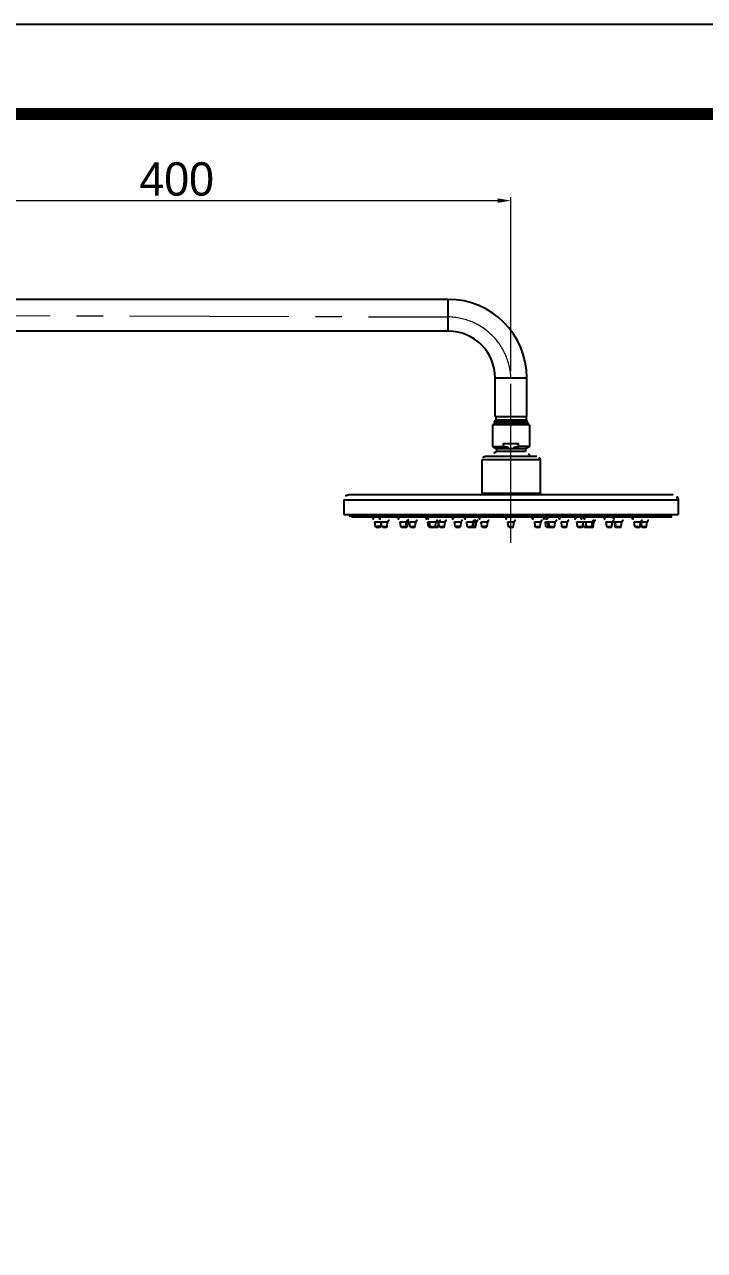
# Model space of a CAD drawing. Extents: x 16296660632 to 16296678186, y -37409619871 to -37409616409.
# Drawn here: x 16296677017 to 16296677424, y -37409617143 to -37409616409 of the extents above; entities that cross this region are included whole.
import ezdxf

# ---------------------------------------------------------------- set-up
doc = ezdxf.new("R2010")
doc.units = 0
doc.header["$LTSCALE"] = 10
doc.header["$MEASUREMENT"] = 0
doc.header["$PDMODE"] = 3
doc.header["$PDSIZE"] = -10
doc.linetypes.add('CENTER2', pattern=[28.575, 19.05, -3.175, 3.175, -3.175])
doc.layers.get('0').update_dxf_attribs({"linetype": 'CONTINUOUS'})
doc.layers.get('DEFPOINTS').update_dxf_attribs({"linetype": 'CONTINUOUS'})
doc.layers.add('Cneter', color=1, linetype='CENTER2', lineweight=13)
doc.styles.add('Daelim Dimension', font='')
doc.styles.get('Daelim Dimension').set_extended_font_data('나눔고딕')
doc.dimstyles.new('DEFAULT', dxfattribs={"dimscale": 2, "dimtxt": 2, "dimasz": 2, "dimexe": 0, "dimexo": 2, "dimgap": 1, "dimtad": 1, "dimdec": 1, "dimzin": 9, "dimdsep": 46, "dimtxsty": 'Daelim Dimension', "dimcen": 0.5, "dimclrd": 252, "dimclre": 252, "dimclrt": 3, "dimadec": 1, "dimazin": 0, "dimtfac": 1, "dimtdec": 1, "dimtix": 1, "dimtmove": 0, "dimatfit": 3, "dimfxl": 1, "dimtolj": 1, "dimtzin": 1, "dimlwd": 9, "dimlwe": 9, "dimarcsym": 0})

# ---------------------------------------------------------------- blocks, each defined once
blk = doc.blocks.new('*D3')
at = {"color": 5, "lineweight": 9, "ltscale": 0.5, "transparency": 16777216}
for p, q in [((16296676908.0445, -37409616608.005272), (16296676908.0445, -37409616512.349937)), ((16296676916.0445, -37409616514.349937), (16296677300.0445, -37409616514.349937)), ((16296677308.0445, -37409616616.513191), (16296677308.0445, -37409616512.349937))]:
    blk.add_line(p, q, dxfattribs=at)
at = {"color": 5, "ltscale": 0.5, "transparency": 16777216}
for points in [[(16296676916.0445, -37409616513.016602), (16296676916.0445, -37409616515.683273), (16296676908.0445, -37409616514.349937)], [(16296677300.0445, -37409616513.016602), (16296677300.0445, -37409616515.683273), (16296677308.0445, -37409616514.349937)]]:
    blk.add_solid(points, dxfattribs=at)
at = {"layer": 'DEFPOINTS', "color": 0, "ltscale": 0.5, "transparency": 16777216}
for p in [(16296677308.0445, -37409616514.349937), (16296676908.0445, -37409616612.005272), (16296677308.0445, -37409616620.513191)]:
    blk.add_point(p, dxfattribs=at)
at = {"color": 7, "ltscale": 0.5, "transparency": 16777216, "insert": (16296677108.0445, -37409616501.534477), "char_height": 20, "attachment_point": 5, "style": 'Daelim Dimension'}
blk.add_mtext('\\A1;400', dxfattribs=at)

msp = doc.modelspace()

# ---------------------------------------------------------------- linework, layer by layer
at = {"ltscale": 0.5}
for p, q in [((16296677270.5445, -37409616573.505272), (16296676937.0445, -37409616573.505272)), ((16296677270.5445, -37409616592.505272), (16296677270.5445, -37409616573.505272)), ((16296677270.5445, -37409616592.505272), (16296676937.0445, -37409616592.505272)), ((16296677298.5445, -37409616620.505272), (16296677317.5445, -37409616620.505272)), ((16296677298.5445, -37409616643.555267), (16296677298.5445, -37409616620.505272)), ((16296677317.5445, -37409616643.555267), (16296677317.5445, -37409616620.505272)), ((16296677298.66717, -37409616645.93261), (16296677297.83814, -37409616646.761627)), ((16296677297.83814, -37409616646.761627), (16296677297.84136, -37409616646.770447)), ((16296677297.84136, -37409616646.770447), (16296677298.80682, -37409616647.328583)), ((16296677298.5445, -37409616643.555267), (16296677317.5445, -37409616643.555267)), ((16296677298.667139, -37409616645.932632), (16296677298.71629, -37409616645.896637)), ((16296677298.80682, -37409616645.844292), (16296677298.71629, -37409616645.896637)), ((16296677298.806881, -37409616645.844261), (16296677298.953859, -37409616645.806236)), ((16296677298.89234, -37409616645.707443), (16296677298.89226, -37409616645.707573)), ((16296677299.0445, -37409616645.555267), (16296677298.89234, -37409616645.707443)), ((16296677299.0445, -37409616645.555267), (16296677298.89234, -37409616645.707443)), ((16296677299.0445, -37409616643.555267), (16296677299.0445, -37409616645.555267)), ((16296677299.0445, -37409616645.555267), (16296677317.0445, -37409616645.555267)), ((16296677317.0445, -37409616643.555267), (16296677317.0445, -37409616645.555267)), ((16296677317.0445, -37409616645.555267), (16296677317.68029, -37409616646.191063)), ((16296677317.0445, -37409616645.555267), (16296677317.68029, -37409616646.191063)), ((16296677317.28219, -37409616646.428589), (16296677317.676889, -37409616646.200394)), ((16296677318.282511, -37409616647.322594), (16296677317.28219, -37409616646.744293)), ((16296677317.68029, -37409616646.191063), (16296677317.676889, -37409616646.200394)), ((16296677297.0445, -37409616648.555267), (16296677297.0445, -37409616661.555267)), ((16296677319.04447, -37409616648.555267), (16296677297.04454, -37409616648.555267)), ((16296677297.7945, -37409616648.236443), (16296677297.80649, -37409616648.22258)), ((16296677297.7945, -37409616648.236443), (16296677297.7945, -37409616648.536438)), ((16296677297.7945, -37409616648.236443), (16296677297.7945, -37409616648.536438)), ((16296677297.794809, -37409616648.534233), (16296677297.7945, -37409616648.536438)), ((16296677298.80682, -37409616647.644287), (16296677297.80649, -37409616648.22258)), ((16296677317.28219, -37409616648.228577), (16296677318.282511, -37409616647.650299)), ((16296677318.2945, -37409616647.336441), (16296677318.282511, -37409616647.322594)), ((16296677318.2945, -37409616647.636436), (16296677318.282511, -37409616647.650299)), ((16296677318.2945, -37409616647.336441), (16296677318.2945, -37409616647.636436)), ((16296677319.0445, -37409616648.555267), (16296677319.0445, -37409616661.555267)), ((16296677303.461929, -37409616659.755272), (16296677312.627081, -37409616659.755272)), ((16296677303.461929, -37409616659.755272), (16296677303.461929, -37409616661.555267)), ((16296677312.627081, -37409616661.555267), (16296677312.627081, -37409616659.755272)), ((16296677323.5445, -37409616667.555267), (16296677292.5445, -37409616667.555267)), ((16296677297.0445, -37409616661.555267), (16296677299.2945, -37409616663.055267)), ((16296677297.0445, -37409616661.555267), (16296677303.461929, -37409616661.555267)), ((16296677316.7945, -37409616663.055267), (16296677299.2945, -37409616663.055267)), ((16296677299.2945, -37409616663.055267), (16296677299.2945, -37409616664.555267)), ((16296677316.7945, -37409616664.555267), (16296677299.2945, -37409616664.555267)), ((16296677319.0445, -37409616661.555267), (16296677312.627081, -37409616661.555267)), ((16296677319.0445, -37409616661.555267), (16296677316.7945, -37409616663.055267)), ((16296677316.7945, -37409616663.055267), (16296677316.7945, -37409616664.555267)), ((16296677325.5445, -37409616669.555267), (16296677290.5445, -37409616669.555267)), ((16296677290.5445, -37409616669.555267), (16296677290.5445, -37409616689.555267)), ((16296677325.5445, -37409616669.555267), (16296677325.5445, -37409616689.555267)), ((16296677405.0445, -37409616690.555267), (16296677211.0445, -37409616690.555267)), ((16296677290.5445, -37409616689.555267), (16296677325.5445, -37409616689.555267)), ((16296677208.0445, -37409616693.555267), (16296677408.0445, -37409616693.555267)), ((16296677208.0445, -37409616693.555267), (16296677208.0445, -37409616702.35527)), ((16296677408.0445, -37409616693.555267), (16296677408.0445, -37409616702.35527)), ((16296677208.04534, -37409616702.35527), (16296677408.043671, -37409616702.35527)), ((16296677211.5445, -37409616702.35527), (16296677211.5445, -37409616702.85527)), ((16296677211.5445, -37409616702.85527), (16296677404.5445, -37409616702.85527)), ((16296677403.5445, -37409616703.85527), (16296677212.5445, -37409616703.85527)), ((16296677404.5445, -37409616702.35527), (16296677404.5445, -37409616702.85527)), ((16296677226.912279, -37409616709.41729), (16296677226.56703, -37409616706.655273)), ((16296677226.56703, -37409616706.655273), (16296677230.367029, -37409616706.655273)), ((16296677230.02178, -37409616709.41729), (16296677226.912279, -37409616709.41729)), ((16296677227.408421, -37409616709.85527), (16296677229.52564, -37409616709.85527)), ((16296677230.367029, -37409616706.655273), (16296677230.02178, -37409616709.41729)), ((16296677230.807079, -37409616709.41729), (16296677230.46183, -37409616706.655273)), ((16296677230.46183, -37409616706.655273), (16296677234.261829, -37409616706.655273)), ((16296677230.807079, -37409616709.41729), (16296677233.91658, -37409616709.41729)), ((16296677231.30345, -37409616709.85527), (16296677233.42021, -37409616709.85527)), ((16296677233.91658, -37409616709.41729), (16296677234.261829, -37409616706.655273)), ((16296677242.110229, -37409616709.41729), (16296677241.76498, -37409616706.655273)), ((16296677241.76498, -37409616706.655273), (16296677246.28253, -37409616706.655273)), ((16296677242.110229, -37409616709.41729), (16296677245.937269, -37409616709.41729)), ((16296677242.607019, -37409616709.85527), (16296677244.722931, -37409616709.85527)), ((16296677244.78314, -37409616709.85527), (16296677245.441139, -37409616709.85527)), ((16296677245.219721, -37409616709.41729), (16296677245.56498, -37409616706.655273)), ((16296677246.28253, -37409616706.655273), (16296677245.937269, -37409616709.41729)), ((16296677247.673759, -37409616709.41729), (16296677247.32851, -37409616706.655273)), ((16296677247.32851, -37409616706.655273), (16296677251.12851, -37409616706.655273)), ((16296677247.673759, -37409616709.41729), (16296677250.783251, -37409616709.41729)), ((16296677248.169901, -37409616709.85527), (16296677250.287121, -37409616709.85527)), ((16296677250.783251, -37409616709.41729), (16296677251.12851, -37409616706.655273)), ((16296677258.743271, -37409616709.41729), (16296677258.39802, -37409616706.655273)), ((16296677258.39802, -37409616706.655273), (16296677268.594839, -37409616706.655273)), ((16296677258.743271, -37409616709.41729), (16296677264.583441, -37409616709.41729)), ((16296677259.23941, -37409616709.85527), (16296677264.087299, -37409616709.85527)), ((16296677259.71529, -37409616709.41729), (16296677259.370041, -37409616706.655273)), ((16296677262.824789, -37409616709.41729), (16296677263.17004, -37409616706.655273)), ((16296677264.583441, -37409616709.41729), (16296677264.92869, -37409616706.655273)), ((16296677265.140091, -37409616709.41729), (16296677264.861759, -37409616707.190666)), ((16296677265.140091, -37409616709.41729), (16296677268.24958, -37409616709.41729)), ((16296677265.63669, -37409616709.85527), (16296677267.752991, -37409616709.85527)), ((16296677268.24958, -37409616709.41729), (16296677268.594839, -37409616706.655273)), ((16296677274.65877, -37409616709.41729), (16296677274.313511, -37409616706.655273)), ((16296677274.313511, -37409616706.655273), (16296677278.11352, -37409616706.655273)), ((16296677277.768259, -37409616709.41729), (16296677274.65877, -37409616709.41729)), ((16296677275.154909, -37409616709.85527), (16296677277.27212, -37409616709.85527)), ((16296677278.11352, -37409616706.655273), (16296677277.768259, -37409616709.41729)), ((16296677281.89896, -37409616709.41729), (16296677281.553711, -37409616706.655273)), ((16296677281.553711, -37409616706.655273), (16296677287.4366, -37409616706.655273)), ((16296677281.89896, -37409616709.41729), (16296677287.091339, -37409616709.41729)), ((16296677282.39537, -37409616709.85527), (16296677286.595209, -37409616709.85527)), ((16296677285.008459, -37409616709.41729), (16296677285.35371, -37409616706.655273)), ((16296677285.23687, -37409616709.41729), (16296677285.582121, -37409616706.655273)), ((16296677285.726009, -37409616709.41729), (16296677286.07126, -37409616706.655273)), ((16296677287.091339, -37409616709.41729), (16296677287.4366, -37409616706.655273)), ((16296677290.574261, -37409616709.41729), (16296677290.22901, -37409616706.655273)), ((16296677290.22901, -37409616706.655273), (16296677294.029011, -37409616706.655273)), ((16296677293.68376, -37409616709.41729), (16296677290.574261, -37409616709.41729)), ((16296677291.0704, -37409616709.85527), (16296677293.18762, -37409616709.85527)), ((16296677294.029011, -37409616706.655273), (16296677293.68376, -37409616709.41729)), ((16296677306.489759, -37409616709.41729), (16296677306.144501, -37409616706.655273)), ((16296677306.144501, -37409616706.655273), (16296677309.9445, -37409616706.655273)), ((16296677306.489759, -37409616709.41729), (16296677309.599251, -37409616709.41729)), ((16296677306.98592, -37409616709.85527), (16296677309.103109, -37409616709.85527)), ((16296677309.599251, -37409616709.41729), (16296677309.9445, -37409616706.655273)), ((16296677322.059999, -37409616706.655273), (16296677322.405251, -37409616709.41729)), ((16296677322.059999, -37409616706.655273), (16296677325.860001, -37409616706.655273)), ((16296677322.405251, -37409616709.41729), (16296677325.51475, -37409616709.41729)), ((16296677322.90139, -37409616709.85527), (16296677325.01861, -37409616709.85527)), ((16296677325.51475, -37409616709.41729), (16296677325.860001, -37409616706.655273)), ((16296677328.99766, -37409616709.41729), (16296677328.652411, -37409616706.655273)), ((16296677328.652411, -37409616706.655273), (16296677334.535299, -37409616706.655273)), ((16296677328.99766, -37409616709.41729), (16296677334.190041, -37409616709.41729)), ((16296677329.493799, -37409616709.85527), (16296677333.69352, -37409616709.85527)), ((16296677330.363001, -37409616709.41729), (16296677330.01775, -37409616706.655273)), ((16296677330.85214, -37409616709.41729), (16296677330.506889, -37409616706.655273)), ((16296677331.080549, -37409616709.41729), (16296677330.735291, -37409616706.655273)), ((16296677334.190041, -37409616709.41729), (16296677334.535299, -37409616706.655273)), ((16296677337.975491, -37409616706.655273), (16296677338.32074, -37409616709.41729)), ((16296677337.975491, -37409616706.655273), (16296677341.77549, -37409616706.655273)), ((16296677338.32074, -37409616709.41729), (16296677341.430241, -37409616709.41729)), ((16296677338.816879, -37409616709.85527), (16296677340.934099, -37409616709.85527)), ((16296677341.430241, -37409616709.41729), (16296677341.77549, -37409616706.655273)), ((16296677347.83942, -37409616709.41729), (16296677347.494169, -37409616706.655273)), ((16296677347.494169, -37409616706.655273), (16296677357.69099, -37409616706.655273)), ((16296677347.83942, -37409616709.41729), (16296677350.948919, -37409616709.41729)), ((16296677348.33589, -37409616709.85527), (16296677350.45245, -37409616709.85527)), ((16296677350.948919, -37409616709.41729), (16296677351.227249, -37409616707.190666)), ((16296677351.505569, -37409616709.41729), (16296677351.16032, -37409616706.655273)), ((16296677351.505569, -37409616709.41729), (16296677357.34573, -37409616709.41729)), ((16296677352.00173, -37409616709.85527), (16296677356.8496, -37409616709.85527)), ((16296677353.264219, -37409616709.41729), (16296677352.91897, -37409616706.655273)), ((16296677356.37372, -37409616709.41729), (16296677356.718969, -37409616706.655273)), ((16296677357.34573, -37409616709.41729), (16296677357.69099, -37409616706.655273)), ((16296677365.30575, -37409616709.41729), (16296677364.960501, -37409616706.655273)), ((16296677364.960501, -37409616706.655273), (16296677368.7605, -37409616706.655273)), ((16296677365.30575, -37409616709.41729), (16296677368.415251, -37409616709.41729)), ((16296677365.801901, -37409616709.85527), (16296677367.9191, -37409616709.85527)), ((16296677368.415251, -37409616709.41729), (16296677368.7605, -37409616706.655273)), ((16296677369.80648, -37409616706.655273), (16296677370.15173, -37409616709.41729)), ((16296677369.80648, -37409616706.655273), (16296677374.32403, -37409616706.655273)), ((16296677370.15173, -37409616709.41729), (16296677373.978781, -37409616709.41729)), ((16296677370.86928, -37409616709.41729), (16296677370.524031, -37409616706.655273)), ((16296677370.647869, -37409616709.85527), (16296677373.482161, -37409616709.85527)), ((16296677373.978781, -37409616709.41729), (16296677374.32403, -37409616706.655273)), ((16296677382.17243, -37409616709.41729), (16296677381.827181, -37409616706.655273)), ((16296677381.827181, -37409616706.655273), (16296677385.62718, -37409616706.655273)), ((16296677382.17243, -37409616709.41729), (16296677385.281931, -37409616709.41729)), ((16296677382.668871, -37409616709.85527), (16296677384.78549, -37409616709.85527)), ((16296677385.281931, -37409616709.41729), (16296677385.62718, -37409616706.655273)), ((16296677385.721979, -37409616706.655273), (16296677386.06723, -37409616709.41729)), ((16296677385.721979, -37409616706.655273), (16296677389.521971, -37409616706.655273)), ((16296677386.06723, -37409616709.41729), (16296677389.17672, -37409616709.41729)), ((16296677386.56337, -37409616709.85527), (16296677388.68058, -37409616709.85527)), ((16296677389.17672, -37409616709.41729), (16296677389.521971, -37409616706.655273))]:
    msp.add_line(p, q, dxfattribs=at)
msp.add_lwpolyline([(16296675034.855539, -37409618717.603394), (16296678185.69553, -37409618717.603394), (16296678185.69553, -37409616408.923378), (16296675034.855539, -37409616408.923378)], close=True, dxfattribs=at)
at = {"color": 5, "linetype": 'ByBlock', "lineweight": 200, "const_width": 7.26}
msp.add_lwpolyline([(16296675085.52157, -37409618618.747757), (16296678134.721569, -37409618618.747757), (16296678134.721569, -37409616462.527771), (16296675085.52157, -37409616462.527771)], close=True, dxfattribs=at)
at = {"ltscale": 0.5}
for points in [[(16296677298.892269, -37409616645.707573), (16296677298.87224, -37409616645.772377), (16296677298.829611, -37409616645.827721), (16296677298.806881, -37409616645.844261)], [(16296677317.282129, -37409616646.744263), (16296677317.259399, -37409616646.727722), (16296677317.216761, -37409616646.672379), (16296677317.195971, -37409616646.573196), (16296677317.227909, -37409616646.481483), (16296677317.267229, -37409616646.438698), (16296677317.2822, -37409616646.428581)], [(16296677298.80681, -37409616647.328583), (16296677298.821779, -37409616647.338699), (16296677298.861099, -37409616647.381477), (16296677298.89304, -37409616647.473198), (16296677298.87224, -37409616647.57238), (16296677298.829611, -37409616647.627724), (16296677298.806881, -37409616647.644257)], [(16296677317.282129, -37409616648.544273), (16296677317.259399, -37409616648.527718), (16296677317.216761, -37409616648.472366), (16296677317.195971, -37409616648.373199), (16296677317.227909, -37409616648.281479), (16296677317.267229, -37409616648.238701), (16296677317.2822, -37409616648.228577)]]:
    msp.add_lwpolyline(points, dxfattribs=at)
for centre, radius, start, end in [((16296677270.5445, -37409616620.505272), 47, 0, 90), ((16296677270.5445, -37409616620.505272), 28, 0, 90), ((16296677299.15958, -37409616658.037811), 9.630148, 95.287304336, 95.738430786), ((16296677292.5445, -37409616669.555267), 2, 90, 180), ((16296677302.626949, -37409616670.37043), 6.702337, 119.815475285, 155.163599705), ((16296677313.462061, -37409616670.37043), 6.702337, 24.836400295, 60.184524715), ((16296677323.5445, -37409616669.555267), 2, 0, 90), ((16296677211.0445, -37409616693.555267), 3, 90, 180), ((16296677289.5445, -37409616689.555267), 1, 270, 0), ((16296677326.5445, -37409616689.555267), 1, 180, 270), ((16296677405.0445, -37409616693.555267), 3, 0, 90), ((16296677212.5445, -37409616702.85527), 1, 180, 270), ((16296677229.580669, -37409616703.85527), 4.113636, 180, 222.895491975), ((16296677233.47547, -37409616703.85527), 4.113636, 180, 222.895491975), ((16296677231.24819, -37409616703.85527), 4.113636, 317.104508025, 0), ((16296677244.77861, -37409616703.85527), 4.113636, 180, 222.895491975), ((16296677242.55134, -37409616703.85527), 4.113636, 317.104508025, 0), ((16296677250.34214, -37409616703.85527), 4.113636, 197.76643762, 222.895491975), ((16296677248.11487, -37409616703.85527), 4.113636, 317.104508025, 0), ((16296677261.411659, -37409616703.85527), 4.113636, 180, 222.895491975), ((16296677262.38368, -37409616703.85527), 4.113636, 180, 222.895491975), ((16296677260.156401, -37409616703.85527), 4.113636, 317.104508025, 0), ((16296677261.915051, -37409616703.85527), 4.113636, 317.104508025, 0), ((16296677265.5812, -37409616703.85527), 4.113636, 317.104508025, 0), ((16296677277.32715, -37409616703.85527), 4.113636, 180, 222.895491975), ((16296677275.09988, -37409616703.85527), 4.113636, 317.104508025, 0), ((16296677284.56735, -37409616703.85527), 4.113636, 180, 222.895491975), ((16296677282.34008, -37409616703.85527), 4.113636, 317.104508025, 0), ((16296677282.56848, -37409616703.85527), 4.113636, 317.104508025, 0), ((16296677283.057631, -37409616703.85527), 4.113636, 317.104508025, 0), ((16296677284.42296, -37409616703.85527), 4.113636, 317.104508025, 0), ((16296677293.242649, -37409616703.85527), 4.113636, 180, 222.895491975), ((16296677291.015369, -37409616703.85527), 4.113636, 317.104508025, 0), ((16296677309.15814, -37409616703.85527), 4.113636, 180, 222.895491975), ((16296677306.93087, -37409616703.85527), 4.113636, 317.104508025, 0), ((16296677325.073641, -37409616703.85527), 4.113636, 180, 222.895491975), ((16296677322.846359, -37409616703.85527), 4.113636, 317.104508025, 0), ((16296677331.66605, -37409616703.85527), 4.113636, 180, 222.895491975), ((16296677333.03138, -37409616703.85527), 4.113636, 180, 222.895491975), ((16296677333.520519, -37409616703.85527), 4.113636, 180, 222.895491975), ((16296677333.74893, -37409616703.85527), 4.113636, 180, 222.895491975), ((16296677331.52166, -37409616703.85527), 4.113636, 317.104508025, 0), ((16296677340.98913, -37409616703.85527), 4.113636, 180, 222.895491975), ((16296677338.76186, -37409616703.85527), 4.113636, 317.104508025, 0), ((16296677350.507811, -37409616703.85527), 4.113636, 180, 222.895491975), ((16296677354.17396, -37409616703.85527), 4.113636, 180, 222.895491975), ((16296677355.9326, -37409616703.85527), 4.113636, 180, 222.895491975), ((16296677353.70533, -37409616703.85527), 4.113636, 317.104508025, 0), ((16296677354.677349, -37409616703.85527), 4.113636, 317.104508025, 0), ((16296677367.97414, -37409616703.85527), 4.113636, 180, 222.895491975), ((16296677365.746861, -37409616703.85527), 4.113636, 317.104508025, 342.23356238), ((16296677373.53767, -37409616703.85527), 4.113636, 180, 222.895491975), ((16296677371.31039, -37409616703.85527), 4.113636, 317.104508025, 0), ((16296677384.840811, -37409616703.85527), 4.113636, 180, 222.895491975), ((16296677382.613541, -37409616703.85527), 4.113636, 317.104508025, 0), ((16296677386.508341, -37409616703.85527), 4.113636, 317.104508025, 0), ((16296677403.5445, -37409616702.85527), 1, 270, 0), ((16296677227.408421, -37409616709.35527), 0.5, 187.124813025, 270), ((16296677229.52564, -37409616709.35527), 0.5, 270, 352.875186975), ((16296677227.353399, -37409616703.85527), 4.113636, 317.104508025, 317.877759843), ((16296677231.303221, -37409616709.35527), 0.5, 187.124813025, 270), ((16296677233.420441, -37409616709.35527), 0.5, 270, 352.875186975), ((16296677242.606371, -37409616709.35527), 0.5, 187.124813025, 270), ((16296677244.723591, -37409616709.35527), 0.5, 270, 352.875186975), ((16296677245.441139, -37409616709.35527), 0.5, 270, 352.875186975), ((16296677243.26889, -37409616703.85527), 4.113636, 317.104508025, 329.605987769), ((16296677248.169901, -37409616709.35527), 0.5, 187.124813025, 270), ((16296677250.287121, -37409616709.35527), 0.5, 270, 352.875186975), ((16296677259.23941, -37409616709.35527), 0.5, 187.124813025, 270), ((16296677260.21143, -37409616709.35527), 0.5, 187.124813025, 270), ((16296677262.32865, -37409616709.35527), 0.5, 270, 352.875186975), ((16296677264.087299, -37409616709.35527), 0.5, 270, 352.875186975), ((16296677265.63623, -37409616709.35527), 0.5, 187.124813025, 270), ((16296677267.753441, -37409616709.35527), 0.5, 270, 352.875186975), ((16296677275.154909, -37409616709.35527), 0.5, 187.124813025, 270), ((16296677277.27212, -37409616709.35527), 0.5, 270, 352.875186975), ((16296677282.3951, -37409616709.35527), 0.5, 187.124813025, 270), ((16296677284.51232, -37409616709.35527), 0.5, 270, 352.875186975), ((16296677284.74073, -37409616709.35527), 0.5, 270, 352.875186975), ((16296677285.22987, -37409616709.35527), 0.5, 270, 352.875186975), ((16296677286.595209, -37409616709.35527), 0.5, 270, 352.875186975), ((16296677291.0704, -37409616709.35527), 0.5, 187.124813025, 270), ((16296677293.18762, -37409616709.35527), 0.5, 270, 352.875186975), ((16296677306.985901, -37409616709.35527), 0.5, 187.124813025, 270), ((16296677309.103109, -37409616709.35527), 0.5, 270, 352.875186975), ((16296677322.90139, -37409616709.35527), 0.5, 187.124813025, 270), ((16296677325.01861, -37409616709.35527), 0.5, 270, 352.875186975), ((16296677329.493799, -37409616709.35527), 0.5, 187.124813025, 270), ((16296677330.85914, -37409616709.35527), 0.5, 187.124813025, 270), ((16296677331.34828, -37409616709.35527), 0.5, 187.124813025, 270), ((16296677331.576679, -37409616709.35527), 0.5, 187.124813025, 270), ((16296677333.693899, -37409616709.35527), 0.5, 270, 352.875186975), ((16296677338.816879, -37409616709.35527), 0.5, 187.124813025, 270), ((16296677340.934099, -37409616709.35527), 0.5, 270, 352.875186975), ((16296677348.33556, -37409616709.35527), 0.5, 187.124813025, 270), ((16296677350.45278, -37409616709.35527), 0.5, 270, 352.875186975), ((16296677352.001711, -37409616709.35527), 0.5, 187.124813025, 270), ((16296677353.760361, -37409616709.35527), 0.5, 187.124813025, 270), ((16296677355.877581, -37409616709.35527), 0.5, 270, 352.875186975), ((16296677356.8496, -37409616709.35527), 0.5, 270, 352.875186975), ((16296677365.801889, -37409616709.35527), 0.5, 187.124813025, 270), ((16296677367.919109, -37409616709.35527), 0.5, 270, 352.875186975), ((16296677372.82012, -37409616703.85527), 4.113636, 210.394012231, 222.895491975), ((16296677370.647869, -37409616709.35527), 0.5, 187.124813025, 270), ((16296677371.365419, -37409616709.35527), 0.5, 187.124813025, 270), ((16296677373.482639, -37409616709.35527), 0.5, 270, 352.875186975), ((16296677382.66857, -37409616709.35527), 0.5, 187.124813025, 270), ((16296677384.785789, -37409616709.35527), 0.5, 270, 352.875186975), ((16296677388.735609, -37409616703.85527), 4.113636, 222.122240157, 222.895491975), ((16296677386.56337, -37409616709.35527), 0.5, 187.124813025, 270), ((16296677388.68058, -37409616709.35527), 0.5, 270, 352.875186975)]:
    msp.add_arc(centre, radius, start, end, dxfattribs=at)
for points, knots in [([(16296677317.60886, -37409616646.216843), (16296677317.55624, -37409616646.224892), (16296677317.4212, -37409616646.237587), (16296677317.175779, -37409616646.254333), (16296677316.845591, -37409616646.271049), (16296677316.433941, -37409616646.288094), (16296677315.944651, -37409616646.305161), (16296677315.150999, -37409616646.329323), (16296677314.00469, -37409616646.358467), (16296677312.47472, -37409616646.392067), (16296677310.780279, -37409616646.425667), (16296677308.982229, -37409616646.459259), (16296677307.144449, -37409616646.49276), (16296677305.331591, -37409616646.526138), (16296677303.86528, -37409616646.554367), (16296677302.751869, -37409616646.57724), (16296677301.97859, -37409616646.594002), (16296677301.25622, -37409616646.610718), (16296677300.590879, -37409616646.62738), (16296677299.988159, -37409616646.643997), (16296677299.4531, -37409616646.660538), (16296677298.99012, -37409616646.676987), (16296677298.65118, -37409616646.691261), (16296677298.41889, -37409616646.702927), (16296677298.27463, -37409616646.711182), (16296677298.150801, -37409616646.719391), (16296677298.04763, -37409616646.727531), (16296677297.96533, -37409616646.735619), (16296677297.909861, -37409616646.742691), (16296677297.876129, -37409616646.748703), (16296677297.858589, -37409616646.752693), (16296677297.848909, -37409616646.755798), (16296677297.83814, -37409616646.761627)], [0, 0, 0, 0, 0.0080769517, 0.0205568859, 0.0373260164, 0.0582272685, 0.0830626016, 0.1115991724, 0.1786861162, 0.2570219613, 0.3437629441, 0.4357948542, 0.5298478423, 0.622614723, 0.7108664331, 0.7523393426, 0.7915636982, 0.8282061658, 0.8619573211, 0.892532595, 0.9196778578, 0.9431691233, 0.9628132746, 0.9711429325, 0.9784539129, 0.9847333086, 0.9899696698, 0.9941531177, 0.9972798937, 0.9984475508, 0.9993529047, 1, 1, 1, 1]), ([(16296677298.71629, -37409616645.896637), (16296677298.721769, -37409616645.893463), (16296677298.746679, -37409616645.87986), (16296677298.772659, -37409616645.868309), (16296677298.793079, -37409616645.860023)], [0, 0, 0, 0, 0.2232252025, 1, 1, 1, 1]), ([(16296677298.793079, -37409616645.860023), (16296677298.8046, -37409616645.855339), (16296677298.857401, -37409616645.835098), (16296677298.911461, -37409616645.818314), (16296677298.953859, -37409616645.806236)], [0, 0, 0, 0, 0.2200439825, 1, 1, 1, 1]), ([(16296677298.80681, -37409616647.328583), (16296677298.80125, -37409616647.325363), (16296677298.79151, -37409616647.318977), (16296677298.795191, -37409616647.30603), (16296677298.803869, -37409616647.299263), (16296677298.81702, -37409616647.292397), (16296677298.83572, -37409616647.285599), (16296677298.8598, -37409616647.278687), (16296677298.88941, -37409616647.271767), (16296677298.92449, -37409616647.264809), (16296677298.98213, -37409616647.254913), (16296677299.06785, -37409616647.242859), (16296677299.186939, -37409616647.229019), (16296677299.32736, -37409616647.215118), (16296677299.48876, -37409616647.201187), (16296677299.670771, -37409616647.187233), (16296677299.87295, -37409616647.173248), (16296677300.18136, -37409616647.153801), (16296677300.61327, -37409616647.12986), (16296677301.184231, -37409616647.102074), (16296677301.821251, -37409616647.074203), (16296677302.5182, -37409616647.04631), (16296677303.26837, -37409616647.018379), (16296677304.064529, -37409616646.990433), (16296677304.89901, -37409616646.962463), (16296677306.0648, -37409616646.924744), (16296677307.55545, -37409616646.878304), (16296677309.34396, -37409616646.823112), (16296677311.08255, -37409616646.76799), (16296677312.46957, -37409616646.721008), (16296677313.504311, -37409616646.682716), (16296677314.206409, -37409616646.654823), (16296677314.849171, -37409616646.626953), (16296677315.42642, -37409616646.599152), (16296677315.932581, -37409616646.571449), (16296677316.36281, -37409616646.543869), (16296677316.671841, -37409616646.519836), (16296677316.87796, -37409616646.499992), (16296677317.00099, -37409616646.486153), (16296677317.10244, -37409616646.472366), (16296677317.18227, -37409616646.458817), (16296677317.24004, -37409616646.445396), (16296677317.271179, -37409616646.434937), (16296677317.28219, -37409616646.428589)], [0, 0, 0, 0, 0.0010386123, 0.0014294956, 0.001977332, 0.0027695341, 0.0038348946, 0.0051841944, 0.0068218547, 0.0087498019, 0.0109687655, 0.016279464, 0.0227476883, 0.0303597408, 0.039100248, 0.0489495535, 0.0598836696, 0.0718779823, 0.0989297537, 0.1298472551, 0.1643336681, 0.2020588554, 0.2426607354, 0.2857483533, 0.3309078429, 0.3777050849, 0.4743996157, 0.5721200593, 0.6671148065, 0.7557372765, 0.79658278, 0.8345863937, 0.8693837331, 0.9006401628, 0.9280564377, 0.9513720876, 0.9703660913, 0.9781860238, 0.9848639384, 0.9903875234, 0.9947472552, 0.9979440089, 1, 1, 1, 1]), ([(16296677298.806881, -37409616647.644257), (16296677298.8179, -37409616647.637901), (16296677298.84907, -37409616647.627457), (16296677298.906891, -37409616647.614029), (16296677298.986759, -37409616647.600479), (16296677299.088249, -37409616647.5867), (16296677299.211321, -37409616647.572861), (16296677299.4175, -37409616647.553009), (16296677299.726589, -37409616647.528976), (16296677300.156879, -37409616647.501404), (16296677300.663099, -37409616647.473701), (16296677301.240391, -37409616647.4459), (16296677301.88319, -37409616647.418053), (16296677302.585329, -37409616647.390137), (16296677303.62009, -37409616647.351852), (16296677305.007111, -37409616647.304871), (16296677306.74568, -37409616647.249748), (16296677308.534149, -37409616647.194572), (16296677310.02474, -37409616647.148117), (16296677311.190479, -37409616647.110397), (16296677312.024929, -37409616647.082443), (16296677312.821039, -37409616647.054489), (16296677313.571159, -37409616647.026558), (16296677314.268061, -37409616646.998657), (16296677314.905041, -37409616646.97081), (16296677315.47595, -37409616646.943008), (16296677315.907829, -37409616646.919067), (16296677316.216209, -37409616646.89962), (16296677316.418369, -37409616646.885643), (16296677316.600361, -37409616646.871681), (16296677316.76174, -37409616646.85775), (16296677316.90214, -37409616646.843857), (16296677317.021219, -37409616646.830017), (16296677317.10693, -37409616646.817963), (16296677317.16456, -37409616646.80806), (16296677317.19964, -37409616646.801109), (16296677317.229231, -37409616646.794182), (16296677317.2533, -37409616646.787277), (16296677317.27199, -37409616646.780479), (16296677317.285139, -37409616646.773613), (16296677317.293831, -37409616646.766853), (16296677317.29751, -37409616646.753883), (16296677317.287741, -37409616646.747513), (16296677317.282181, -37409616646.744293)], [0, 0, 0, 0, 0.0020575084, 0.005257234, 0.0096197456, 0.0151447335, 0.0218254974, 0.0296478395, 0.0486456198, 0.0719641908, 0.0993842704, 0.1306432961, 0.1654421797, 0.2034479303, 0.2442946798, 0.3329179325, 0.4279117596, 0.5256299927, 0.6223212222, 0.6691161138, 0.7142735895, 0.757359065, 0.7979580188, 0.8356810299, 0.870165409, 0.9010798655, 0.9281295661, 0.9401226199, 0.9510564835, 0.9609041136, 0.9696435835, 0.9772555327, 0.9837221306, 0.9890320619, 0.9912511543, 0.9931790138, 0.9948160363, 0.9961644794, 0.9972293453, 0.9980215865, 0.9985695802, 0.9989604429, 1, 1, 1, 1]), ([(16296677298.892269, -37409616645.707573), (16296677298.920719, -37409616645.713531), (16296677298.93343, -37409616645.715607), (16296677298.95159, -37409616645.718643), (16296677298.972019, -37409616645.722397), (16296677298.98974, -37409616645.726028), (16296677299.00532, -37409616645.729698), (16296677299.018259, -37409616645.733307), (16296677299.028179, -37409616645.736504), (16296677299.038031, -37409616645.740303), (16296677299.047291, -37409616645.745102), (16296677299.054899, -37409616645.750908), (16296677299.05689, -37409616645.759827), (16296677299.050989, -37409616645.767982), (16296677299.040649, -37409616645.775017), (16296677299.02783, -37409616645.781342), (16296677299.01157, -37409616645.787979), (16296677298.993429, -37409616645.794319), (16296677298.973101, -37409616645.800667), (16296677298.960119, -37409616645.804451), (16296677298.953859, -37409616645.806236)], [0, 0, 0, 0, 0.0413387982, 0.145181331, 0.2071570501, 0.2752788018, 0.3488236181, 0.387269376, 0.4265150396, 0.4661825455, 0.5057151019, 0.5448872831, 0.5688757187, 0.6001456964, 0.6498605095, 0.7105087938, 0.7602682363, 0.8477626037, 0.9266676388, 1, 1, 1, 1]), ([(16296677317.67687, -37409616646.200394), (16296677317.66951, -37409616646.204643), (16296677317.646379, -37409616646.210403), (16296677317.623569, -37409616646.214592), (16296677317.60886, -37409616646.216843)], [0, 0, 0, 0, 0.3636188676, 1, 1, 1, 1]), ([(16296677298.19669, -37409616648.455917), (16296677298.139561, -37409616648.461678), (16296677298.059681, -37409616648.470467), (16296677297.961281, -37409616648.484383), (16296677297.9049, -37409616648.494011), (16296677297.860411, -37409616648.503433), (16296677297.827339, -37409616648.512993), (16296677297.8062, -37409616648.521637), (16296677297.79598, -37409616648.530006), (16296677297.794809, -37409616648.534233)], [0, 0, 0, 0, 0.4163937697, 0.5826664057, 0.7208341129, 0.8308899497, 0.9131048412, 0.9683479907, 1, 1, 1, 1]), ([(16296677297.806511, -37409616648.22258), (16296677297.817619, -37409616648.216164), (16296677297.84971, -37409616648.20594), (16296677297.909571, -37409616648.192719), (16296677297.9932, -37409616648.179443), (16296677298.100071, -37409616648.165871), (16296677298.23019, -37409616648.152252), (16296677298.449039, -37409616648.13269), (16296677298.778021, -37409616648.109032), (16296677299.23695, -37409616648.081879), (16296677299.77809, -37409616648.054611), (16296677300.396391, -37409616648.027237), (16296677301.0861, -37409616647.999809), (16296677301.840759, -37409616647.972343), (16296677302.95599, -37409616647.934601), (16296677304.455231, -37409616647.88829), (16296677306.34058, -37409616647.833992), (16296677308.28941, -37409616647.77964), (16296677310.229111, -37409616647.725288), (16296677311.806959, -37409616647.679222), (16296677313.01053, -37409616647.641792), (16296677313.84923, -37409616647.614273), (16296677314.63373, -37409616647.586777), (16296677315.35672, -37409616647.559334), (16296677316.01145, -37409616647.531929), (16296677316.591801, -37409616647.504601), (16296677317.092369, -37409616647.477379), (16296677317.45739, -37409616647.45372), (16296677317.70602, -37409616647.434303), (16296677317.85899, -37409616647.420624), (16296677317.98908, -37409616647.406967), (16296677318.095921, -37409616647.393494), (16296677318.179541, -37409616647.379982), (16296677318.233999, -37409616647.368423), (16296677318.266199, -37409616647.35804), (16296677318.282669, -37409616647.350983), (16296677318.294491, -37409616647.342537), (16296677318.294491, -37409616647.336441)], [0, 0, 0, 0, 0.0018751848, 0.0048626364, 0.0089833719, 0.0142360743, 0.0206134495, 0.0281037835, 0.0463531198, 0.0688219504, 0.0953039191, 0.1255532894, 0.1592896777, 0.1961994128, 0.2359379874, 0.322398222, 0.4154531327, 0.511639038, 0.6073749669, 0.6990966888, 0.742376193, 0.7833903792, 0.8217573596, 0.857119856, 0.889147866, 0.9175439372, 0.9420452697, 0.9624251384, 0.971010002, 0.9784983285, 0.9848749573, 0.9901262228, 0.9942449663, 0.9972317275, 0.9983055634, 0.9991082958, 1, 1, 1, 1]), ([(16296677318.282511, -37409616647.650299), (16296677318.272791, -37409616647.655907), (16296677318.245399, -37409616647.665192), (16296677318.194611, -37409616647.677109), (16296677318.12455, -37409616647.689133), (16296677318.035561, -37409616647.701347), (16296677317.927629, -37409616647.713638), (16296677317.746599, -37409616647.731262), (16296677317.474739, -37409616647.752586), (16296677317.09535, -37409616647.777069), (16296677316.647381, -37409616647.801651), (16296677316.134239, -37409616647.826317), (16296677315.55978, -37409616647.851051), (16296677314.92837, -37409616647.875816), (16296677313.98683, -37409616647.90995), (16296677312.70664, -37409616647.951881), (16296677311.07435, -37409616648.000923), (16296677309.35038, -37409616648.050034), (16296677307.586901, -37409616648.099167), (16296677305.837271, -37409616648.148308), (16296677304.154421, -37409616648.19738), (16296677302.58927, -37409616648.246353), (16296677301.189159, -37409616648.295036), (16296677299.99645, -37409616648.34346), (16296677299.149321, -37409616648.385674), (16296677298.6019, -37409616648.42115), (16296677298.374069, -37409616648.439201), (16296677298.27216, -37409616648.448639)], [0, 0, 0, 0, 0.001681274, 0.0042841727, 0.0078271809, 0.0123135478, 0.0177384357, 0.024093259, 0.0395508141, 0.0585749637, 0.0810265112, 0.1067364287, 0.1355112507, 0.1671347731, 0.2013668834, 0.2766057904, 0.3589547244, 0.4459247504, 0.534886646, 0.6231505331, 0.7080479103, 0.787012447, 0.8576575565, 0.9178497702, 0.9657753432, 0.9846737176, 1, 1, 1, 1]), ([(16296677311.44861, -37409616648.555283), (16296677311.84446, -37409616648.542099), (16296677312.60512, -37409616648.51609), (16296677313.69211, -37409616648.475853), (16296677314.664551, -37409616648.435722), (16296677315.39406, -37409616648.401047), (16296677315.905781, -37409616648.372681), (16296677316.23101, -37409616648.35247), (16296677316.514681, -37409616648.332321), (16296677316.75535, -37409616648.312248), (16296677316.951891, -37409616648.292419), (16296677317.103201, -37409616648.272697), (16296677317.20083, -37409616648.255569), (16296677317.25531, -37409616648.240509), (16296677317.27478, -37409616648.232857), (16296677317.282181, -37409616648.228577)], [0, 0, 0, 0, 0.2031938744, 0.3904696739, 0.5580361844, 0.7025051603, 0.7651480917, 0.820963934, 0.8696760833, 0.911042098, 0.9448653378, 0.970993826, 0.9893448216, 0.9956164499, 1, 1, 1, 1]), ([(16296677303.461929, -37409616661.555267), (16296677304.207411, -37409616661.762306), (16296677305.721689, -37409616662.099373), (16296677307.270969, -37409616662.221939), (16296677308.0445, -37409616662.221939)], [0, 0, 0, 0, 0.500052573, 1, 1, 1, 1]), ([(16296677312.627081, -37409616661.555267), (16296677311.88158, -37409616661.762321), (16296677310.3673, -37409616662.099373), (16296677308.81802, -37409616662.221939), (16296677308.0445, -37409616662.221939)], [0, 0, 0, 0, 0.5000631171, 1, 1, 1, 1])]:
    msp.add_open_spline(points, degree=3, knots=knots, dxfattribs=at)
at = {"layer": 'Cneter', "lineweight": 5, "ltscale": 0.5}
for p, q in [((16296676937.0445, -37409616583.005272), (16296677270.5445, -37409616584.005272)), ((16296677308.0445, -37409616719.306633), (16296677308.0445, -37409616620.505272))]:
    msp.add_line(p, q, dxfattribs=at)
msp.add_arc((16296677269.822201, -37409616622.260689), 38.262233, 2.617583043, 88.918364571, dxfattribs=at)

# ---------------------------------------------------------------- dimensions: what is measured, and where the dimension line sits
at = {"ltscale": 0.5}
dim = msp.add_linear_dim(base=(16296677308.0445, -37409616514.349937), p1=(16296676908.0445, -37409616612.005272), p2=(16296677308.0445, -37409616620.513191), dimstyle='DEFAULT', override={"dimtxt": 10, "dimasz": 4, "dimexe": 1, "dimdec": 0, "dimclrd": 5, "dimclre": 5, "dimclrt": 7}, dxfattribs=at)
dim.commit()
dim.dimension.update_dxf_attribs({"geometry": '*D3', "text_midpoint": (16296677108.0445, -37409616514.349937), "dimtype": 160})

doc.saveas('drawing.dxf')
